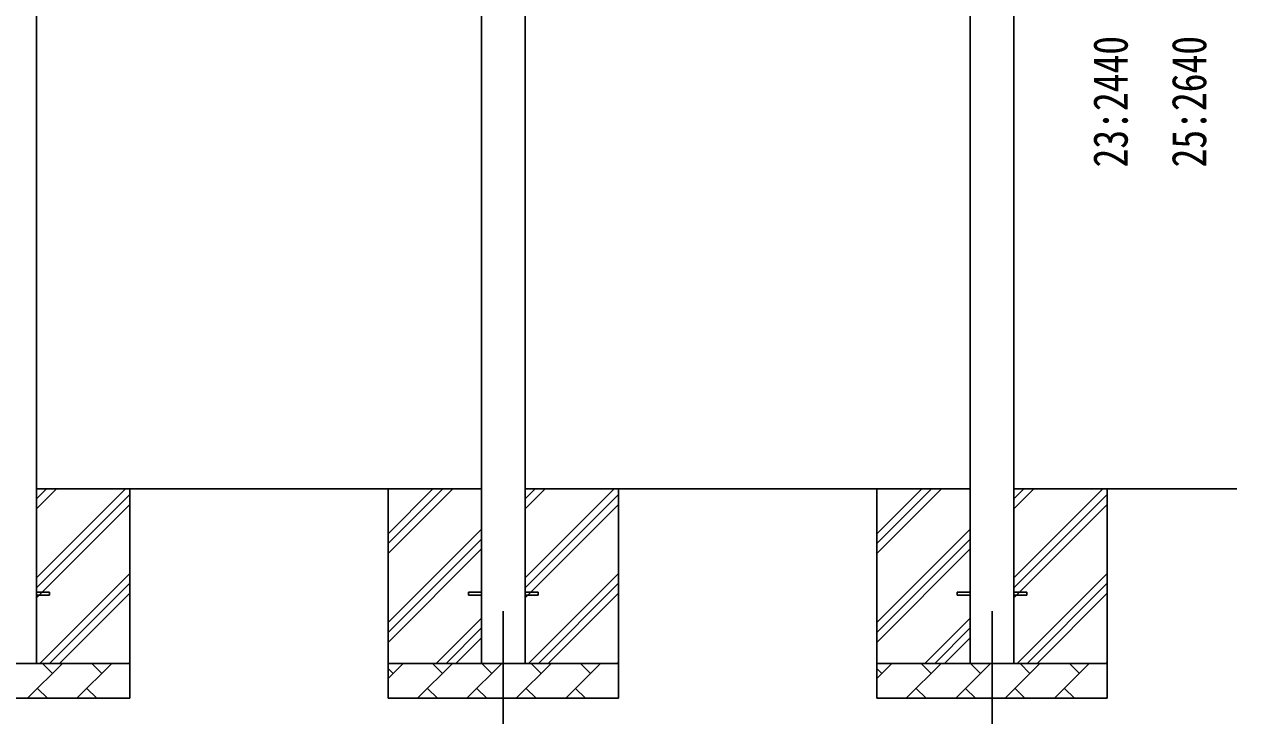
# Model space of a CAD drawing. Units: millimetres, scale not verified. Extents: x -12615 to 12615, y -8910 to 8910.
# Drawn here: x -352 to 3122, y -5632 to -3650 of the extents above; entities that cross this region are included whole.
import ezdxf
from ezdxf.enums import TextEntityAlignment as Align

# ---------------------------------------------------------------- set-up
doc = ezdxf.new("R2010")
doc.units = ezdxf.units.MM
doc.header["$LTSCALE"] = 40
for name, color, linetype in [('0-3_YKK_12', 2, 'Continuous'), ('0-4_YKK_13', 4, 'Continuous'), ('0-5_YKK_A1', 4, 'Continuous'), ('0-6_YKK_D', 6, 'Continuous')]:
    doc.layers.add(name, color=color, linetype=linetype)
doc.styles.add('ＭＳ ゴシック', font='')
doc.styles.get('ＭＳ ゴシック').set_extended_font_data('MS Gothic')

msp = doc.modelspace()

# ---------------------------------------------------------------- linework, layer by layer
at = {"layer": '0-3_YKK_12'}
for p, q in [((1020.64, -5332.18), (1020.64, -5832.18)), ((2420.64, -5332.18), (2420.64, -5832.18))]:
    msp.add_line(p, q, dxfattribs=at)
at = {"layer": '0-4_YKK_13'}
for p, q in [((-316.86, -5277.68), (-279.36, -5277.68)), ((-279.36, -5286.68), (-279.36, -5277.68)), ((920.64, -5277.68), (958.14, -5277.68)), ((920.64, -5286.68), (920.64, -5277.68)), ((1083.14, -5277.68), (1120.64, -5277.68)), ((1120.64, -5286.68), (1120.64, -5277.68)), ((2320.64, -5277.68), (2358.14, -5277.68)), ((2320.64, -5286.68), (2320.64, -5277.68)), ((2483.14, -5277.68), (2520.64, -5277.68)), ((2520.64, -5286.68), (2520.64, -5277.68)), ((-316.86, -5286.68), (-279.36, -5286.68)), ((920.64, -5286.68), (958.14, -5286.68)), ((1083.14, -5286.68), (1120.64, -5286.68)), ((2320.64, -5286.68), (2358.14, -5286.68)), ((2483.14, -5286.68), (2520.64, -5286.68))]:
    msp.add_line(p, q, dxfattribs=at)
at = {"layer": '0-5_YKK_A1'}
for p, q in [((2358.14, -2544.68), (2358.14, -5482.18)), ((2483.14, -5482.18), (2483.14, -2544.68)), ((958.14, -2591.35), (958.14, -5482.18)), ((1083.14, -5482.18), (1083.14, -2591.35)), ((-316.86, -5482.18), (-316.86, -2638.02)), ((958.14, -4982.18), (-316.86, -4982.18)), ((-316.86, -5237.28), (-61.76, -4982.18)), ((-316.86, -5039.29), (-259.75, -4982.18)), ((-316.86, -5011.01), (-288.04, -4982.18)), ((-316.86, -5265.57), (-49.36, -4998.07)), ((-49.36, -4982.18), (-49.36, -5582.18)), ((690.64, -4982.18), (690.64, -5582.18)), ((690.64, -5167.23), (875.69, -4982.18)), ((690.64, -5138.95), (847.41, -4982.18)), ((690.64, -5110.67), (819.12, -4982.18)), ((2358.14, -4982.18), (1083.14, -4982.18)), ((1083.14, -5237.28), (1338.24, -4982.18)), ((1083.14, -5039.29), (1140.25, -4982.18)), ((1083.14, -5011.01), (1111.96, -4982.18)), ((1083.14, -5265.57), (1350.64, -4998.07)), ((1350.64, -4982.18), (1350.64, -5582.18)), ((2090.64, -4982.18), (2090.64, -5582.18)), ((2090.64, -5167.23), (2275.69, -4982.18)), ((2090.64, -5138.95), (2247.41, -4982.18)), ((2090.64, -5110.67), (2219.12, -4982.18)), ((3121.52, -4982.18), (2483.14, -4982.18)), ((2483.14, -5237.28), (2738.24, -4982.18)), ((2483.14, -5039.29), (2540.25, -4982.18)), ((2483.14, -5011.01), (2511.96, -4982.18)), ((2483.14, -5265.57), (2750.64, -4998.07)), ((2750.64, -4982.18), (2750.64, -5582.18)), ((-316.86, -5293.85), (-49.36, -5026.35)), ((1083.14, -5293.85), (1350.64, -5026.35)), ((2483.14, -5293.85), (2750.64, -5026.35)), ((690.64, -5365.22), (958.14, -5097.72)), ((2090.64, -5365.22), (2358.14, -5097.72)), ((690.64, -5393.51), (958.14, -5126.01)), ((2090.64, -5393.51), (2358.14, -5126.01)), ((690.64, -5421.79), (958.14, -5154.29)), ((2090.64, -5421.79), (2358.14, -5154.29)), ((-307.2, -5482.18), (-49.36, -5224.34)), ((1092.8, -5482.18), (1350.64, -5224.34)), ((2492.8, -5482.18), (2750.64, -5224.34)), ((-278.92, -5482.18), (-49.36, -5252.62)), ((1121.08, -5482.18), (1350.64, -5252.62)), ((2521.08, -5482.18), (2750.64, -5252.62)), ((-250.63, -5482.18), (-49.36, -5280.91)), ((1149.37, -5482.18), (1350.64, -5280.91)), ((2549.37, -5482.18), (2750.64, -5280.91)), ((828.24, -5482.18), (958.14, -5352.28)), ((856.52, -5482.18), (958.14, -5380.57)), ((2228.24, -5482.18), (2358.14, -5352.28)), ((2256.52, -5482.18), (2358.14, -5380.57)), ((884.81, -5482.18), (958.14, -5408.85)), ((2284.81, -5482.18), (2358.14, -5408.85)), ((-709.36, -5482.18), (-49.36, -5482.18)), ((-342.2, -5582.18), (-242.2, -5482.18)), ((-270.76, -5510.74), (-299.31, -5482.18)), ((-200.78, -5582.18), (-100.78, -5482.18)), ((-129.33, -5510.74), (-157.89, -5482.18)), ((-52.64, -5482.18), (-49.36, -5478.9)), ((690.64, -5482.18), (1350.64, -5482.18)), ((690.64, -5525.08), (733.53, -5482.18)), ((774.95, -5582.18), (874.95, -5482.18)), ((846.4, -5510.74), (817.85, -5482.18)), ((916.38, -5582.18), (1016.38, -5482.18)), ((987.82, -5510.74), (959.27, -5482.18)), ((1057.8, -5582.18), (1157.8, -5482.18)), ((1129.24, -5510.74), (1100.69, -5482.18)), ((1199.22, -5582.18), (1299.22, -5482.18)), ((1270.67, -5510.74), (1242.11, -5482.18)), ((1347.36, -5482.18), (1350.64, -5478.9)), ((2090.64, -5482.18), (2750.64, -5482.18)), ((2090.64, -5525.08), (2133.53, -5482.18)), ((2174.95, -5582.18), (2274.95, -5482.18)), ((2246.4, -5510.74), (2217.85, -5482.18)), ((2316.38, -5582.18), (2416.38, -5482.18)), ((2387.82, -5510.74), (2359.27, -5482.18)), ((2457.8, -5582.18), (2557.8, -5482.18)), ((2529.24, -5510.74), (2500.69, -5482.18)), ((2599.22, -5582.18), (2699.22, -5482.18)), ((2670.67, -5510.74), (2642.11, -5482.18)), ((2747.36, -5482.18), (2750.64, -5478.9)), ((704.98, -5510.74), (690.64, -5496.4)), ((2104.98, -5510.74), (2090.64, -5496.4)), ((-313.65, -5553.63), (-285.1, -5582.18)), ((-172.23, -5553.63), (-143.67, -5582.18)), ((803.51, -5553.63), (832.06, -5582.18)), ((944.93, -5553.63), (973.48, -5582.18)), ((1086.35, -5553.63), (1114.9, -5582.18)), ((1227.77, -5553.63), (1256.33, -5582.18)), ((2203.51, -5553.63), (2232.06, -5582.18)), ((2344.93, -5553.63), (2373.48, -5582.18)), ((2486.35, -5553.63), (2514.9, -5582.18)), ((2627.77, -5553.63), (2656.33, -5582.18)), ((-49.36, -5582.18), (-709.36, -5582.18)), ((1350.64, -5582.18), (690.64, -5582.18)), ((2750.64, -5582.18), (2090.64, -5582.18))]:
    msp.add_line(p, q, dxfattribs=at)

# ---------------------------------------------------------------- texts
at = {"layer": '0-6_YKK_D', "style": 'ＭＳ ゴシック', "width": 0.8}
for s, p in [('23:2440', (2838.82, -4060.98)), ('25:2640', (3063.82, -4060.98))]:
    msp.add_text(s, height=98.97, rotation=90, dxfattribs=at).set_placement(p, align=Align.BOTTOM_LEFT)

doc.saveas('drawing.dxf')
